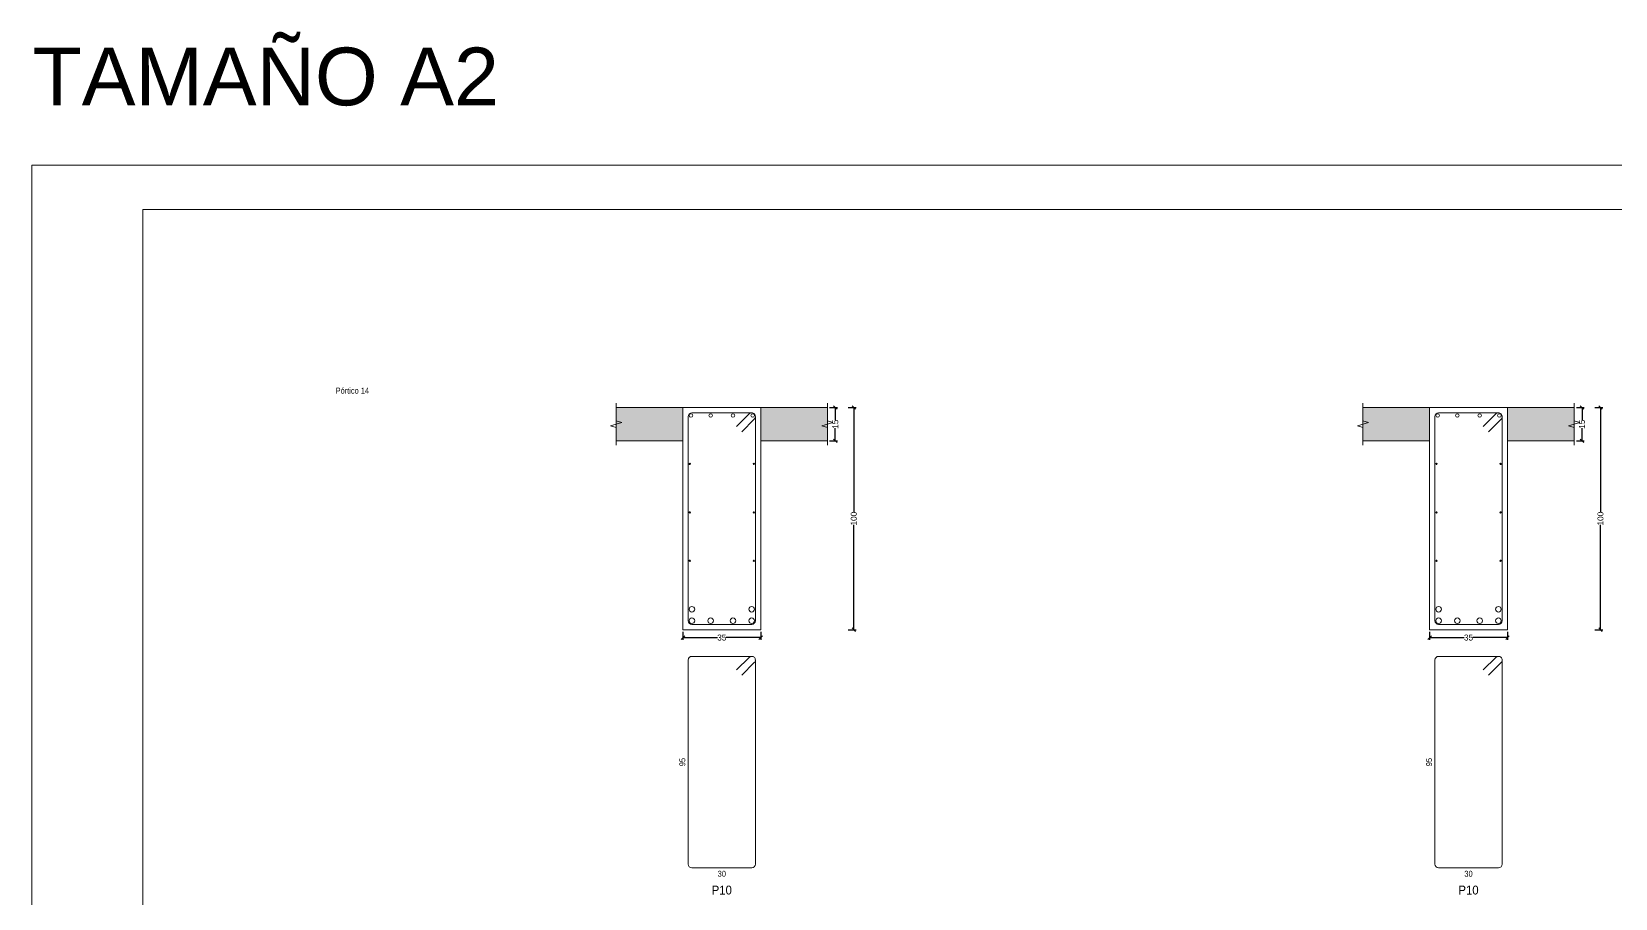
# Model space of a CAD drawing. Header units: millimetres. Extents: x 3 to 479, y -191 to 120.
# Drawn here: x 169.14 to 204.76, y -6.35 to 13.16 of the extents above; entities that cross this region are included whole.
import ezdxf
from ezdxf.enums import TextEntityAlignment as Align

# ---------------------------------------------------------------- set-up
doc = ezdxf.new("R2010")
doc.units = ezdxf.units.MM
for name, color, linetype, lineweight in [('ALZ_REF_REFERENCIA_PORTICO', 3, 'Continuous', 9), ('ARM_LONGITUDINAL_Ø16', 212, 'Continuous', 9), ('ARM_LONGITUDINAL_Ø25', 20, 'Continuous', 9), ('ARM_LONGITUDINAL_Ø6', 151, 'Continuous', 9), ('ARM_TRANSVERSAL_Ø8', 32, 'Continuous', 9), ('CIM_REFEREN', 2, 'Continuous', 0), ('RECUAD_LIMITES', 2, 'Continuous', 0), ('RECUAD_MARCO', 1, 'Continuous', 20), ('SEC_CONT_FORJADOS_SECCION', 8, 'Continuous', 9), ('SEC_CONT_VIG_HORMIGON_SECCION', 2, 'Continuous', 9), ('SEC_COTAS_SEC_DIM_VIGA', 122, 'Continuous', 0), ('SEC_COTAS_TEXTOS_DESPIECE_ESTRIBADO', 122, 'Continuous', 0), ('SEC_REF_TXT_POSICIONES_ARM_ESTRIBOS', 1, 'Continuous', 9)]:
    doc.layers.add(name, color=color, linetype=linetype, lineweight=lineweight)
doc.styles.add('CYPETXT_0.2_romans', font='arial.ttf', dxfattribs={"height": 0.133333})
doc.styles.add('CYPETXT_romans', font='arial.ttf', dxfattribs={"height": 0.2})
doc.dimstyles.new('cype_oblique', dxfattribs={"dimtxt": 0.18, "dimasz": 0.18, "dimexe": 0.05, "dimexo": 0.05, "dimgap": 0, "dimtad": 0, "dimdec": 4, "dimzin": 0, "dimdsep": 46, "dimtxsty": 'CYPETXT_0.2_romans', "dimblk": 'OBLIQUE', "dimtsz": 0.04, "dimcen": 0.09, "dimadec": 0, "dimazin": 0, "dimtfac": 1, "dimtdec": 4, "dimtofl": 0, "dimtmove": 2, "dimatfit": 3, "dimfxl": 1, "dimtolj": 1, "dimtzin": 0, "dimarcsym": 0})

# ---------------------------------------------------------------- blocks, each defined once
blk = doc.blocks.new('*D972')
at = {"layer": 'Defpoints', "color": 0, "transparency": 16777216}
for p in [(183.785, -0.304), (185.535, -0.304), (185.535, -0.481)]:
    blk.add_point(p, dxfattribs=at)
at = {"layer": 'SEC_COTAS_SEC_DIM_VIGA', "color": 0, "lineweight": -2, "transparency": 16777216}
for p, q in [((183.785, -0.354), (183.785, -0.531)), ((185.535, -0.354), (185.535, -0.531)), ((183.745, -0.521), (183.825, -0.441)), ((183.785, -0.481), (184.564, -0.481)), ((185.535, -0.481), (184.755, -0.481)), ((185.495, -0.521), (185.575, -0.441))]:
    blk.add_line(p, q, dxfattribs=at)
at = {"layer": 'SEC_COTAS_SEC_DIM_VIGA', "color": 0, "transparency": 16777216, "insert": (184.66, -0.481), "char_height": 0.1333, "attachment_point": 5, "style": 'CYPETXT_0.2_romans'}
blk.add_mtext('\\A1;35', dxfattribs=at)
blk = doc.blocks.new('_OBLIQUE')
at = {"color": 0, "linetype": 'ByBlock', "lineweight": -2}
blk.add_line((-0.5, -0.5), (0.5, 0.5), dxfattribs=at)
blk = doc.blocks.new('*D973')
at = {"layer": 'Defpoints', "color": 0, "transparency": 16777216}
for p in [(187.035, 4.696), (187.212, 4.696), (187.035, 3.946)]:
    blk.add_point(p, dxfattribs=at)
at = {"layer": 'SEC_COTAS_SEC_DIM_VIGA', "color": 0, "lineweight": -2, "transparency": 16777216}
for p, q in [((187.085, 4.696), (187.262, 4.696)), ((187.252, 4.656), (187.172, 4.736)), ((187.212, 4.696), (187.212, 4.411)), ((187.085, 3.946), (187.262, 3.946)), ((187.252, 3.906), (187.172, 3.986)), ((187.212, 3.946), (187.212, 4.232))]:
    blk.add_line(p, q, dxfattribs=at)
at = {"layer": 'SEC_COTAS_SEC_DIM_VIGA', "color": 0, "transparency": 16777216, "insert": (187.212, 4.321), "char_height": 0.1333, "attachment_point": 5, "rotation": 90, "style": 'CYPETXT_0.2_romans'}
blk.add_mtext('\\A1;15', dxfattribs=at)
blk = doc.blocks.new('*D974')
at = {"layer": 'Defpoints', "color": 0, "transparency": 16777216}
for p in [(187.451, 4.696), (187.628, 4.696), (187.451, -0.304)]:
    blk.add_point(p, dxfattribs=at)
at = {"layer": 'SEC_COTAS_SEC_DIM_VIGA', "color": 0, "lineweight": -2, "transparency": 16777216}
for p, q in [((187.501, 4.696), (187.678, 4.696)), ((187.668, 4.656), (187.588, 4.736)), ((187.628, 4.696), (187.628, 2.337)), ((187.628, -0.304), (187.628, 2.056)), ((187.501, -0.304), (187.678, -0.304)), ((187.668, -0.344), (187.588, -0.264))]:
    blk.add_line(p, q, dxfattribs=at)
at = {"layer": 'SEC_COTAS_SEC_DIM_VIGA', "color": 0, "transparency": 16777216, "insert": (187.628, 2.196), "char_height": 0.1333, "attachment_point": 5, "rotation": 90, "style": 'CYPETXT_0.2_romans'}
blk.add_mtext('\\A1;100', dxfattribs=at)
blk = doc.blocks.new('*D975')
at = {"layer": 'Defpoints', "color": 0, "transparency": 16777216}
for p in [(200.58, -0.304), (202.33, -0.304), (202.33, -0.481)]:
    blk.add_point(p, dxfattribs=at)
at = {"layer": 'SEC_COTAS_SEC_DIM_VIGA', "color": 0, "lineweight": -2, "transparency": 16777216}
for p, q in [((200.58, -0.354), (200.58, -0.531)), ((202.33, -0.354), (202.33, -0.531)), ((200.54, -0.521), (200.62, -0.441)), ((200.58, -0.481), (201.359, -0.481)), ((202.33, -0.481), (201.55, -0.481)), ((202.29, -0.521), (202.37, -0.441))]:
    blk.add_line(p, q, dxfattribs=at)
at = {"layer": 'SEC_COTAS_SEC_DIM_VIGA', "color": 0, "transparency": 16777216, "insert": (201.455, -0.481), "char_height": 0.1333, "attachment_point": 5, "style": 'CYPETXT_0.2_romans'}
blk.add_mtext('\\A1;35', dxfattribs=at)
blk = doc.blocks.new('*D976')
at = {"layer": 'Defpoints', "color": 0, "transparency": 16777216}
for p in [(203.83, 4.696), (204.007, 4.696), (203.83, 3.946)]:
    blk.add_point(p, dxfattribs=at)
at = {"layer": 'SEC_COTAS_SEC_DIM_VIGA', "color": 0, "lineweight": -2, "transparency": 16777216}
for p, q in [((203.88, 4.696), (204.057, 4.696)), ((204.047, 4.656), (203.967, 4.736)), ((204.007, 4.696), (204.007, 4.411)), ((203.88, 3.946), (204.057, 3.946)), ((204.047, 3.906), (203.967, 3.986)), ((204.007, 3.946), (204.007, 4.232))]:
    blk.add_line(p, q, dxfattribs=at)
at = {"layer": 'SEC_COTAS_SEC_DIM_VIGA', "color": 0, "transparency": 16777216, "insert": (204.007, 4.321), "char_height": 0.1333, "attachment_point": 5, "rotation": 90, "style": 'CYPETXT_0.2_romans'}
blk.add_mtext('\\A1;15', dxfattribs=at)
blk = doc.blocks.new('*D977')
at = {"layer": 'Defpoints', "color": 0, "transparency": 16777216}
for p in [(204.246, 4.696), (204.423, 4.696), (204.246, -0.304)]:
    blk.add_point(p, dxfattribs=at)
at = {"layer": 'SEC_COTAS_SEC_DIM_VIGA', "color": 0, "lineweight": -2, "transparency": 16777216}
for p, q in [((204.296, 4.696), (204.473, 4.696)), ((204.463, 4.656), (204.383, 4.736)), ((204.423, 4.696), (204.423, 2.337)), ((204.423, -0.304), (204.423, 2.056)), ((204.296, -0.304), (204.473, -0.304)), ((204.463, -0.344), (204.383, -0.264))]:
    blk.add_line(p, q, dxfattribs=at)
at = {"layer": 'SEC_COTAS_SEC_DIM_VIGA', "color": 0, "transparency": 16777216, "insert": (204.423, 2.196), "char_height": 0.1333, "attachment_point": 5, "rotation": 90, "style": 'CYPETXT_0.2_romans'}
blk.add_mtext('\\A1;100', dxfattribs=at)

msp = doc.modelspace()

# ---------------------------------------------------------------- hatches: boundary and pattern name
at = {"layer": 'SEC_CONT_FORJADOS_SECCION', "true_color": 0xdad7d3}
for points in [[(182.28451, 4.69632), (183.78451, 4.69632), (183.78451, 3.94632), (182.28451, 3.94632)], [(187.03451, 4.69632), (185.53451, 4.69632), (185.53451, 3.94632), (187.03451, 3.94632)], [(199.07951, 4.69632), (200.57951, 4.69632), (200.57951, 3.94632), (199.07951, 3.94632)], [(203.82951, 4.69632), (202.32951, 4.69632), (202.32951, 3.94632), (203.82951, 3.94632)]]:
    msp.add_hatch(color=254, dxfattribs=at).paths.add_polyline_path(points)

# ---------------------------------------------------------------- linework, layer by layer
at = {"layer": 'ARM_LONGITUDINAL_Ø16'}
for centre in [(183.96451, 4.51632), (184.40784, 4.51632), (184.91117, 4.51632), (185.35451, 4.51632), (200.75951, 4.51632), (201.20284, 4.51632), (201.70617, 4.51632), (202.14951, 4.51632)]:
    msp.add_circle(centre, 0.04, dxfattribs=at)
at = {"layer": 'ARM_LONGITUDINAL_Ø25'}
for centre in [(183.98701, 0.15715), (185.33201, 0.15715), (200.78201, 0.15715), (202.12701, 0.15715), (183.98701, -0.10118), (184.40784, -0.10118), (184.91117, -0.10118), (185.33201, -0.10118), (200.78201, -0.10118), (201.20284, -0.10118), (201.70617, -0.10118), (202.12701, -0.10118)]:
    msp.add_circle(centre, 0.0625, dxfattribs=at)
at = {"layer": 'ARM_LONGITUDINAL_Ø6'}
for centre in [(183.93951, 3.42652), (185.37951, 3.42652), (200.73451, 3.42652), (202.17451, 3.42652), (183.93951, 2.33673), (185.37951, 2.33673), (200.73451, 2.33673), (202.17451, 2.33673), (183.93951, 1.24694), (185.37951, 1.24694), (200.73451, 1.24694), (202.17451, 1.24694)]:
    msp.add_circle(centre, 0.015, dxfattribs=at)
at = {"layer": 'ARM_TRANSVERSAL_Ø8'}
for points in [[(185.1075, 4.15264), (185.39034, 4.43548), (185.4006, 4.44798), (185.40823, 4.46224), (185.41292, 4.47772), (185.41451, 4.49382), (185.41292, 4.50991), (185.40823, 4.52539), (185.4006, 4.53965), (185.39034, 4.55215), (185.37784, 4.56241), (185.36358, 4.57004), (185.3481, 4.57473), (185.33201, 4.57632), (183.98701, 4.57632), (183.95543, 4.57004), (183.92867, 4.55215), (183.91079, 4.52539), (183.90451, 4.49382), (183.90451, -0.10118), (183.91079, -0.13276), (183.92867, -0.15952), (183.95543, -0.1774), (183.98701, -0.18368), (185.33201, -0.18368), (185.36358, -0.1774), (185.39034, -0.15952), (185.40823, -0.13276), (185.41451, -0.10118), (185.41451, 4.49382), (185.41292, 4.50991), (185.40823, 4.52539), (185.4006, 4.53965), (185.39034, 4.55215), (185.37784, 4.56241), (185.36358, 4.57004), (185.3481, 4.57473), (185.33201, 4.57632), (185.3191, 4.5753), (185.30651, 4.57228), (185.29455, 4.56732), (185.28351, 4.56056), (185.27367, 4.55215), (184.99083, 4.26931)], [(201.9025, 4.15264), (202.18534, 4.43548), (202.1956, 4.44798), (202.20323, 4.46224), (202.20792, 4.47772), (202.20951, 4.49382), (202.20792, 4.50991), (202.20323, 4.52539), (202.1956, 4.53965), (202.18534, 4.55215), (202.17284, 4.56241), (202.15858, 4.57004), (202.1431, 4.57473), (202.12701, 4.57632), (200.78201, 4.57632), (200.75043, 4.57004), (200.72367, 4.55215), (200.70579, 4.52539), (200.69951, 4.49382), (200.69951, -0.10118), (200.70579, -0.13276), (200.72367, -0.15952), (200.75043, -0.1774), (200.78201, -0.18368), (202.12701, -0.18368), (202.15858, -0.1774), (202.18534, -0.15952), (202.20323, -0.13276), (202.20951, -0.10118), (202.20951, 4.49382), (202.20792, 4.50991), (202.20323, 4.52539), (202.1956, 4.53965), (202.18534, 4.55215), (202.17284, 4.56241), (202.15858, 4.57004), (202.1431, 4.57473), (202.12701, 4.57632), (202.1141, 4.5753), (202.10151, 4.57228), (202.08955, 4.56732), (202.07851, 4.56056), (202.06867, 4.55215), (201.78583, 4.26931)], [(185.1075, -1.3267), (185.39034, -1.04385), (185.4006, -1.03135), (185.40823, -1.01709), (185.41292, -1.00161), (185.41451, -0.98552), (185.41292, -0.96942), (185.40823, -0.95395), (185.4006, -0.93968), (185.39034, -0.92718), (185.37784, -0.91692), (185.36358, -0.9093), (185.3481, -0.9046), (185.33201, -0.90302), (183.98701, -0.90302), (183.95543, -0.9093), (183.92867, -0.92718), (183.91079, -0.95395), (183.90451, -0.98552), (183.90451, -5.58052), (183.91079, -5.61209), (183.92867, -5.63885), (183.95543, -5.65674), (183.98701, -5.66302), (185.33201, -5.66302), (185.36358, -5.65674), (185.39034, -5.63885), (185.40823, -5.61209), (185.41451, -5.58052), (185.41451, -0.98552), (185.41292, -0.96942), (185.40823, -0.95395), (185.4006, -0.93968), (185.39034, -0.92718), (185.37784, -0.91692), (185.36358, -0.9093), (185.3481, -0.9046), (185.33201, -0.90302), (185.3191, -0.90403), (185.30651, -0.90706), (185.29455, -0.91201), (185.28351, -0.91877), (185.27367, -0.92718), (184.99083, -1.21002)], [(201.9025, -1.3267), (202.18534, -1.04385), (202.1956, -1.03135), (202.20323, -1.01709), (202.20792, -1.00161), (202.20951, -0.98552), (202.20792, -0.96942), (202.20323, -0.95395), (202.1956, -0.93968), (202.18534, -0.92718), (202.17284, -0.91692), (202.15858, -0.9093), (202.1431, -0.9046), (202.12701, -0.90302), (200.78201, -0.90302), (200.75043, -0.9093), (200.72367, -0.92718), (200.70579, -0.95395), (200.69951, -0.98552), (200.69951, -5.58052), (200.70579, -5.61209), (200.72367, -5.63885), (200.75043, -5.65674), (200.78201, -5.66302), (202.12701, -5.66302), (202.15858, -5.65674), (202.18534, -5.63885), (202.20323, -5.61209), (202.20951, -5.58052), (202.20951, -0.98552), (202.20792, -0.96942), (202.20323, -0.95395), (202.1956, -0.93968), (202.18534, -0.92718), (202.17284, -0.91692), (202.15858, -0.9093), (202.1431, -0.9046), (202.12701, -0.90302), (202.1141, -0.90403), (202.10151, -0.90706), (202.08955, -0.91201), (202.07851, -0.91877), (202.06867, -0.92718), (201.78583, -1.21002)]]:
    msp.add_lwpolyline(points, dxfattribs=at)
at = {"layer": 'RECUAD_LIMITES'}
msp.add_lwpolyline([(169.13751, -31.84816), (228.53751, -31.84816), (228.53751, 10.15184), (169.13751, 10.15184), (169.13751, -31.84816)], close=True, dxfattribs=at)
at = {"layer": 'RECUAD_MARCO'}
msp.add_lwpolyline([(171.63751, -30.84816), (227.53751, -30.84816), (227.53751, 9.15184), (171.63751, 9.15184), (171.63751, -30.84816)], close=True, dxfattribs=at)
at = {"layer": 'SEC_CONT_FORJADOS_SECCION'}
for points in [[(182.28451, 4.79632), (182.28451, 4.39632), (182.40951, 4.35882), (182.15951, 4.28382), (182.28451, 4.24632), (182.28451, 3.84632)], [(182.28451, 4.69632), (183.78451, 4.69632), (183.78451, 3.94632), (182.28451, 3.94632)], [(187.03451, 4.69632), (185.53451, 4.69632), (185.53451, 3.94632), (187.03451, 3.94632)], [(187.03451, 4.79632), (187.03451, 4.39632), (187.15951, 4.35882), (186.90951, 4.28382), (187.03451, 4.24632), (187.03451, 3.84632)], [(199.07951, 4.79632), (199.07951, 4.39632), (199.20451, 4.35882), (198.95451, 4.28382), (199.07951, 4.24632), (199.07951, 3.84632)], [(199.07951, 4.69632), (200.57951, 4.69632), (200.57951, 3.94632), (199.07951, 3.94632)], [(203.82951, 4.69632), (202.32951, 4.69632), (202.32951, 3.94632), (203.82951, 3.94632)], [(203.82951, 4.79632), (203.82951, 4.39632), (203.95451, 4.35882), (203.70451, 4.28382), (203.82951, 4.24632), (203.82951, 3.84632)]]:
    msp.add_lwpolyline(points, dxfattribs=at)
at = {"layer": 'SEC_CONT_FORJADOS_SECCION', "color": 254, "true_color": 0xdad7d3}
for points in [[(182.28451, 4.69632), (183.78451, 4.69632), (183.78451, 3.94632), (182.28451, 3.94632)], [(187.03451, 4.69632), (185.53451, 4.69632), (185.53451, 3.94632), (187.03451, 3.94632)], [(199.07951, 4.69632), (200.57951, 4.69632), (200.57951, 3.94632), (199.07951, 3.94632)], [(203.82951, 4.69632), (202.32951, 4.69632), (202.32951, 3.94632), (203.82951, 3.94632)]]:
    msp.add_lwpolyline(points, close=True, dxfattribs=at)
at = {"layer": 'SEC_CONT_VIG_HORMIGON_SECCION'}
for points in [[(185.53451, 4.69632), (183.78451, 4.69632), (183.78451, -0.30368), (185.53451, -0.30368), (185.53451, 4.69632)], [(202.32951, 4.69632), (200.57951, 4.69632), (200.57951, -0.30368), (202.32951, -0.30368), (202.32951, 4.69632)]]:
    msp.add_lwpolyline(points, close=True, dxfattribs=at)

# ---------------------------------------------------------------- texts
at = {"layer": 'ALZ_REF_REFERENCIA_PORTICO', "style": 'CYPETXT_romans', "width": 0.820327}
msp.add_text('Pórtico 14', height=0.133333, dxfattribs=at).set_placement((175.97451, 5.07632), align=Align.MIDDLE_LEFT)
at = {"layer": 'CIM_REFEREN', "insert": (169.15325, 12.79657), "char_height": 1.3, "attachment_point": 1, "style": 'CYPETXT_romans'}
msp.add_mtext_dynamic_manual_height_columns('TAMAÑO A2', width=20.4097016, gutter_width=12.5, heights=[0], dxfattribs=at)
at = {"layer": 'SEC_COTAS_TEXTOS_DESPIECE_ESTRIBADO', "style": 'CYPETXT_romans', "width": 0.872274}
for p in [(183.83784, -3.28302), (200.63284, -3.28302)]:
    msp.add_text('95', height=0.133333, rotation=90, dxfattribs=at).set_placement(p, align=Align.CENTER)
for p in [(184.65951, -5.72968), (201.45451, -5.72968)]:
    msp.add_text('30', height=0.133333, dxfattribs=at).set_placement(p, align=Align.TOP_CENTER)
at = {"layer": 'SEC_REF_TXT_POSICIONES_ARM_ESTRIBOS', "style": 'CYPETXT_romans', "width": 0.91451}
for p in [(184.65951, -6.16302), (201.45451, -6.16302)]:
    msp.add_text('P10', height=0.2, dxfattribs=at).set_placement(p, align=Align.MIDDLE_CENTER)

# ---------------------------------------------------------------- dimensions: what is measured, and where the dimension line sits
at = {"layer": 'SEC_COTAS_SEC_DIM_VIGA'}
for p1, p2, text, picture, middle in [((187.03451, 3.94632), (187.03451, 4.69632), '15', '*D973', (187.21184, 4.32132)), ((187.45051, -0.30368), (187.45051, 4.69632), '100', '*D974', (187.62784, 2.19632)), ((203.82951, 3.94632), (203.82951, 4.69632), '15', '*D976', (204.00684, 4.32132)), ((204.24551, -0.30368), (204.24551, 4.69632), '100', '*D977', (204.42284, 2.19632)), ((183.78451, -0.30368), (185.53451, -0.30368), '35', '*D972', (184.65951, -0.48102)), ((200.57951, -0.30368), (202.32951, -0.30368), '35', '*D975', (201.45451, -0.48102))]:
    dim = msp.add_aligned_dim(p1=p1, p2=p2, distance=-0.17733, text=text, dimstyle='cype_oblique', dxfattribs=at)
    dim.commit()
    dim.dimension.update_dxf_attribs({"geometry": picture, "text_midpoint": middle})

doc.saveas('drawing.dxf')
